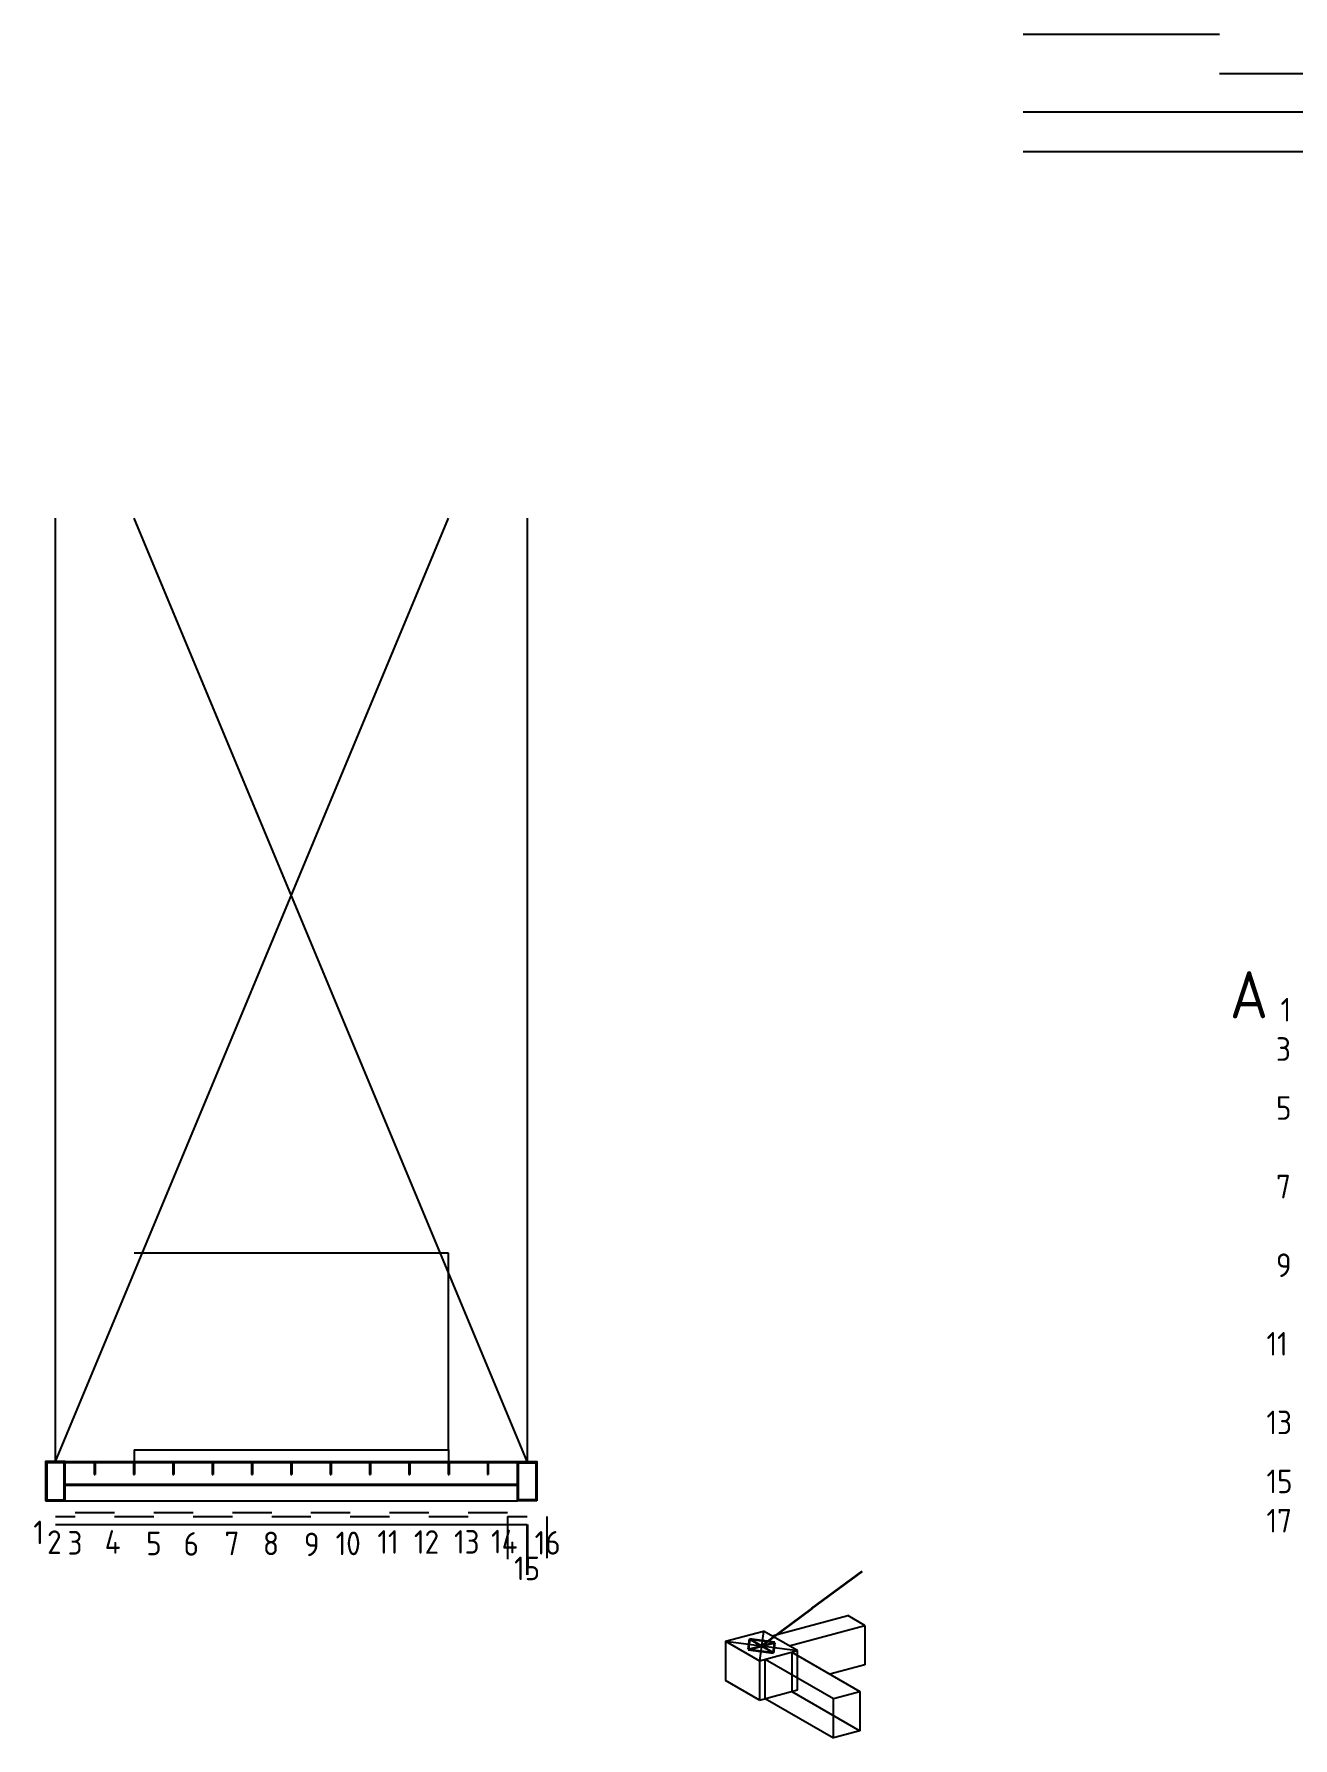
# Model space of a CAD drawing. Header units: millimetres. Extents: x 1597 to 131953, y -28680 to 57376.
# Drawn here: x 1597 to 17611, y -1783 to 19891 of the extents above; entities that cross this region are included whole.
import ezdxf

# ---------------------------------------------------------------- set-up
doc = ezdxf.new("R2010")
doc.units = ezdxf.units.MM
for name, color, linetype, lineweight in [('Warstwa1', 1, 'Continuous', 25), ('Warstwa2', 3, 'Continuous', 25), ('Warstwa3', 6, 'Continuous', 25), ('Warstwa4', 2, 'Continuous', 35)]:
    doc.layers.add(name, color=color, linetype=linetype, lineweight=lineweight)
doc.styles.get("Standard").update_dxf_attribs({"font": 'geniso.shx'})

msp = doc.modelspace()

# ---------------------------------------------------------------- linework, layer by layer
for p, q in [((1869.722, 1731.61), (1869.722, 13731.61)), ((1869.722, 1731.61), (6869.722, 13731.61)), ((7869.722, 1731.61), (2869.722, 13731.61)), ((7869.722, 13731.61), (7869.722, 1731.61)), ((6869.722, 4381.61), (2869.722, 4381.61)), ((6869.722, 1881.61), (6869.722, 4381.61)), ((2869.722, 1881.61), (2869.722, 1731.61)), ((2869.722, 1881.61), (6869.722, 1881.61)), ((6869.722, 1881.61), (6869.722, 1731.61)), ((1994.722, 1731.61), (7744.722, 1731.61)), ((1994.722, 1719.61), (7744.722, 1719.61)), ((2319.722, 1731.61), (2319.722, 1719.61)), ((2319.722, 1719.61), (2419.722, 1719.61)), ((2363.722, 1719.61), (2363.722, 1569.61)), ((2363.722, 1569.61), (2375.722, 1569.61)), ((2375.722, 1719.61), (2375.722, 1569.61)), ((2419.722, 1719.61), (2419.722, 1731.61)), ((2819.722, 1731.61), (2819.722, 1719.61)), ((2819.722, 1719.61), (2919.722, 1719.61)), ((2863.722, 1719.61), (2863.722, 1569.61)), ((2863.722, 1569.61), (2875.722, 1569.61)), ((2875.722, 1719.61), (2875.722, 1569.61)), ((2919.722, 1719.61), (2919.722, 1731.61)), ((3319.722, 1731.61), (3319.722, 1719.61)), ((3319.722, 1719.61), (3419.722, 1719.61)), ((3363.722, 1719.61), (3363.722, 1569.61)), ((3363.722, 1569.61), (3375.722, 1569.61)), ((3375.722, 1719.61), (3375.722, 1569.61)), ((3419.722, 1719.61), (3419.722, 1731.61)), ((3819.722, 1731.61), (3819.722, 1719.61)), ((3819.722, 1719.61), (3919.722, 1719.61)), ((3863.722, 1719.61), (3863.722, 1569.61)), ((3863.722, 1569.61), (3875.722, 1569.61)), ((3875.722, 1719.61), (3875.722, 1569.61)), ((3919.722, 1719.61), (3919.722, 1731.61)), ((4319.722, 1731.61), (4319.722, 1719.61)), ((4319.722, 1719.61), (4419.722, 1719.61)), ((4363.722, 1719.61), (4363.722, 1569.61)), ((4363.722, 1569.61), (4375.722, 1569.61)), ((4375.722, 1719.61), (4375.722, 1569.61)), ((4419.722, 1719.61), (4419.722, 1731.61)), ((4819.722, 1731.61), (4819.722, 1719.61)), ((4819.722, 1719.61), (4919.722, 1719.61)), ((4863.722, 1719.61), (4863.722, 1569.61)), ((4863.722, 1569.61), (4875.722, 1569.61)), ((4875.722, 1719.61), (4875.722, 1569.61)), ((4919.722, 1719.61), (4919.722, 1731.61)), ((5319.722, 1719.61), (5319.722, 1731.61)), ((5419.722, 1719.61), (5319.722, 1719.61)), ((5363.722, 1719.61), (5363.722, 1569.61)), ((5363.722, 1569.61), (5375.722, 1569.61)), ((5375.722, 1719.61), (5375.722, 1569.61)), ((5419.722, 1731.61), (5419.722, 1719.61)), ((5819.722, 1731.61), (5819.722, 1719.61)), ((5819.722, 1719.61), (5919.722, 1719.61)), ((5863.722, 1719.61), (5863.722, 1569.61)), ((5863.722, 1569.61), (5875.722, 1569.61)), ((5875.722, 1719.61), (5875.722, 1569.61)), ((5919.722, 1719.61), (5919.722, 1731.61)), ((6319.722, 1719.61), (6319.722, 1731.61)), ((6419.722, 1719.61), (6319.722, 1719.61)), ((6363.722, 1719.61), (6363.722, 1569.61)), ((6363.722, 1569.61), (6375.722, 1569.61)), ((6375.722, 1719.61), (6375.722, 1569.61)), ((6419.722, 1731.61), (6419.722, 1719.61)), ((6819.722, 1731.61), (6819.722, 1719.61)), ((6819.722, 1719.61), (6919.722, 1719.61)), ((6863.722, 1719.61), (6863.722, 1569.61)), ((6863.722, 1569.61), (6875.722, 1569.61)), ((6875.722, 1719.61), (6875.722, 1569.61)), ((6919.722, 1719.61), (6919.722, 1731.61)), ((7319.722, 1719.61), (7319.722, 1731.61)), ((7419.722, 1719.61), (7319.722, 1719.61)), ((7363.722, 1719.61), (7363.722, 1569.61)), ((7363.722, 1569.61), (7375.722, 1569.61)), ((7375.722, 1719.61), (7375.722, 1569.61)), ((7419.722, 1731.61), (7419.722, 1719.61)), ((1994.722, 1443.61), (7744.722, 1443.61)), ((1994.722, 1431.61), (7744.722, 1431.61)), ((1994.722, 1231.61), (7744.722, 1231.61)), ((1869.722, 1031.61), (2119.722, 1031.61)), ((1869.722, 931.61), (7869.722, 931.61)), ((2619.722, 1081.61), (2119.722, 1081.61)), ((2619.722, 1031.61), (3119.722, 1031.61)), ((3619.722, 1081.61), (3119.722, 1081.61)), ((3619.722, 1031.61), (4119.722, 1031.61)), ((4619.722, 1081.61), (4119.722, 1081.61)), ((4619.722, 1031.61), (5119.722, 1031.61)), ((5619.722, 1081.61), (5119.722, 1081.61)), ((5619.722, 1031.61), (6119.722, 1031.61)), ((6619.722, 1081.61), (6119.722, 1081.61)), ((6619.722, 1031.61), (7119.722, 1031.61)), ((7619.722, 1081.61), (7119.722, 1081.61)), ((7619.722, 1031.61), (7869.722, 1031.61)), ((10393.317, -552.375), (10876.28, -422.965)), ((11309.293, -672.965), (10876.28, -422.965)), ((10393.317, -552.375), (10393.317, -1052.375)), ((10393.317, -552.375), (10826.33, -802.375)), ((10826.33, -802.375), (11309.293, -672.965)), ((10826.33, -802.375), (10826.33, -1302.375)), ((11309.293, -1172.965), (11309.293, -672.965)), ((10826.33, -1302.375), (10393.317, -1052.375)), ((10826.33, -1302.375), (11309.293, -1172.965))]:
    msp.add_line(p, q)
for points in [[(1744.722, 1231.61), (1994.722, 1231.61), (1994.722, 1731.61), (1744.722, 1731.61)], [(1759.722, 1246.61), (1979.722, 1246.61), (1979.722, 1716.61), (1759.722, 1716.61)], [(7994.722, 1231.61), (7744.722, 1231.61), (7744.722, 1731.61), (7994.722, 1731.61)], [(7979.722, 1246.61), (7759.722, 1246.61), (7759.722, 1716.61), (7979.722, 1716.61)]]:
    msp.add_lwpolyline(points, close=True)
at = {"layer": 'Warstwa1'}
for p, q in [((24287.687, 18897.046), (14178.198, 18897.046)), ((14178.198, 18397.046), (59068.709, 18397.046)), ((10898.774, -1282.963), (10898.774, -782.963)), ((10898.774, -782.963), (11764.8, -1282.963)), ((11236.848, -692.377), (11236.848, -1192.377)), ((11236.848, -692.377), (12102.874, -1192.377)), ((10898.774, -1282.963), (11764.8, -1782.963)), ((11236.848, -1192.377), (12102.874, -1692.377)), ((11764.8, -1282.963), (12102.874, -1192.377)), ((11764.8, -1782.963), (11764.8, -1282.963)), ((12102.874, -1192.377), (12102.874, -1692.377)), ((12102.874, -1692.377), (11764.8, -1782.963))]:
    msp.add_line(p, q, dxfattribs=at)
at = {"layer": 'Warstwa2'}
for p, q in [((14178.198, 19890.912), (16678.198, 19890.912)), ((16678.198, 19390.912), (19178.198, 19390.912)), ((7619.722, 1031.61), (7619.722, 492.589)), ((8119.722, 1031.61), (8119.722, 502.551)), ((10984.533, -485.465), (11950.459, -226.646)), ((11201.039, -610.465), (12166.965, -351.646)), ((12166.965, -351.646), (11950.459, -226.646)), ((12166.965, -351.646), (12166.965, -851.646)), ((12166.965, -851.646), (11720.101, -971.383))]:
    msp.add_line(p, q, dxfattribs=at)
at = {"layer": 'Warstwa3'}
for p, q in [((10876.28, -422.965), (10826.33, -802.375)), ((10393.317, -552.375), (11309.293, -672.965))]:
    msp.add_line(p, q, dxfattribs=at)
at = {"layer": 'Warstwa4'}
for p, q in [((7869.722, 931.61), (7869.722, 293.355)), ((12132.464, 336.149), (11492.75, -134.761)), ((10851.305, -612.67), (11492.75, -134.761)), ((10699.75, -525.17), (10682.268, -657.963)), ((10682.268, -657.963), (11020.342, -567.377)), ((10699.75, -525.17), (11002.859, -700.17)), ((11020.342, -567.377), (10699.75, -525.17)), ((11002.859, -700.17), (11020.342, -567.377)), ((10682.268, -657.963), (11002.859, -700.17))]:
    msp.add_line(p, q, dxfattribs=at)

# ---------------------------------------------------------------- texts
at = {"layer": 'Warstwa1'}
msp.add_text('A', height=600, dxfattribs=at).set_placement((16808.982, 7371.11))
at = {"layer": 'Warstwa2'}
for s, p in [('2', (1763.631, 557.421)), ('4', (2496.032, 560.336)), ('6', (3499.616, 534.941)), ('8', (4509.551, 541.29)), ('10', (5433.338, 541.29)), ('12', (6430.345, 559.328)), ('14', (7410.521, 564.609)), ('16', (7964.833, 548.846))]:
    msp.add_text(s, height=300, dxfattribs=at).set_placement(p)
at = {"layer": 'Warstwa4'}
for s, p in [('1', (17453.618, 7329.808)), ('3', (17395.427, 6830.117)), ('5', (17395.427, 6080.117)), ('7', (17395.427, 5080.117)), ('9', (17395.427, 4080.117)), ('11', (17274.307, 3080.117)), ('13', (17274.307, 2080.117)), ('15', (17274.307, 1330.117)), ('17', (17274.307, 830.117)), ('1', (1587.725, 680.962)), ('3', (2023.833, 548.363)), ('5', (3023.231, 541.29)), ('7', (4020.463, 541.29)), ('9', (5030.398, 528.593)), ('11', (5964.348, 560.123)), ('13', (6939.85, 560.736)), ('15', (7702.888, 223.71))]:
    msp.add_text(s, height=300, dxfattribs=at).set_placement(p)

doc.saveas('drawing.dxf')
